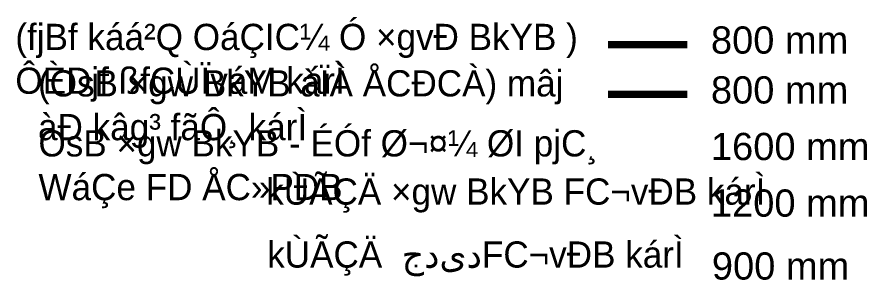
# Model space of a CAD drawing. Header units: inches. Extents: x 345672 to 499152, y 3209888 to 3245213.
# Drawn here: x 345672 to 345789.1, y 3211185.7 to 3211222 of the extents above; entities that cross this region are included whole.
import ezdxf
from ezdxf.enums import TextEntityAlignment as Align

# ---------------------------------------------------------------- set-up
doc = ezdxf.new("R2010")
doc.units = ezdxf.units.IN
doc.header["$MEASUREMENT"] = 0
doc.layers.add('C-ROAD-CNTR-N', color=92, linetype='Continuous')
doc.styles.add('IPT Nazanin', font='INazanin.ttf')
doc.styles.get("Standard").update_dxf_attribs({"font": 'arial.ttf'})
doc.styles.add('Tahoma', font='tahoma.ttf')

# ---------------------------------------------------------------- blocks, each defined once
blk = doc.blocks.new('RGG')
at = {"color": 6, "lineweight": 9, "const_width": 1}
blk.add_lwpolyline([(345753.40325, 3211218.16362), (345764.31088, 3211218.16362)], dxfattribs=at)
at = {"layer": 'C-ROAD-CNTR-N', "color": 92, "linetype": 'Continuous', "lineweight": -3, "const_width": 1, "flags": 128}
blk.add_lwpolyline([(345753.40325, 3211211.29318), (345764.31088, 3211211.29318)], dxfattribs=at)
at = {"lineweight": 9, "char_height": 3.6124564, "attachment_point": 1, "style": 'IPT Nazanin'}
for s, insert, width in [('(fjBf káá²Q OáÇIC¼ Ó ×gvÐ BkYB ) ÔÈDjf ßfCÙÏváM kárÌ', (345671.80871, 3211221.01749), 91.3024373), ('(OsB ×gw BkYB àÏÀ ÅCÐCÀ) mâj àÐ kâg³ fãÔ¸ kárÌ', (345674.9345, 3211214.62912), 76.8853796), ('OsB ×gw BkYB - ÉÓf Ø¬¤¼ ØI pjC¸ WáÇe FD ÅC»PÐB', (345674.99268, 3211206.3679), 76.8853796), ('kÙÃÇÄ ×gw BkYB FC¬vÐB kárÌ', (345706.35673, 3211199.72719), 76.8853796), ('kÙÃÇÄ  {\\fArial|b0|i0|c178|p34;جدید}FC¬vÐB kárÌ', (345706.48818, 3211191.05896), 76.8853796)]:
    blk.add_mtext(s, dxfattribs=dict(at, insert=insert, width=width))
at = {"lineweight": 9, "char_height": 3.75, "attachment_point": 1}
for s, insert in [('800 mm', (345767.58005, 3211220.66282)), ('800 mm', (345767.58005, 3211213.79238)), ('1600 mm', (345767.58005, 3211206.00285)), ('1200 mm', (345767.58005, 3211198.21332)), ('900 mm', (345767.7115, 3211189.54509))]:
    blk.add_mtext_dynamic_manual_height_columns(s, width=22.4628148, gutter_width=2.28058, heights=[0], dxfattribs=dict(at, insert=insert))
at = {"lineweight": 5, "style": 'Tahoma', "flags": 8}
for p in [(345892.72779, 3211311.27782, 0.00001), (345892.72779, 3211311.27782, 0.00001), (345884.88283, 3211300.3278), (345884.88283, 3211300.3278)]:
    blk.add_attdef('4', text='', height=0.5625, rotation=234.5791121, dxfattribs=at).set_placement(p, align=Align.TOP_CENTER)

msp = doc.modelspace()

# ---------------------------------------------------------------- block references
msp.add_blockref('RGG', (0, 0))
msp.add_blockref('RGG', (0, 0))

doc.saveas('drawing.dxf')
